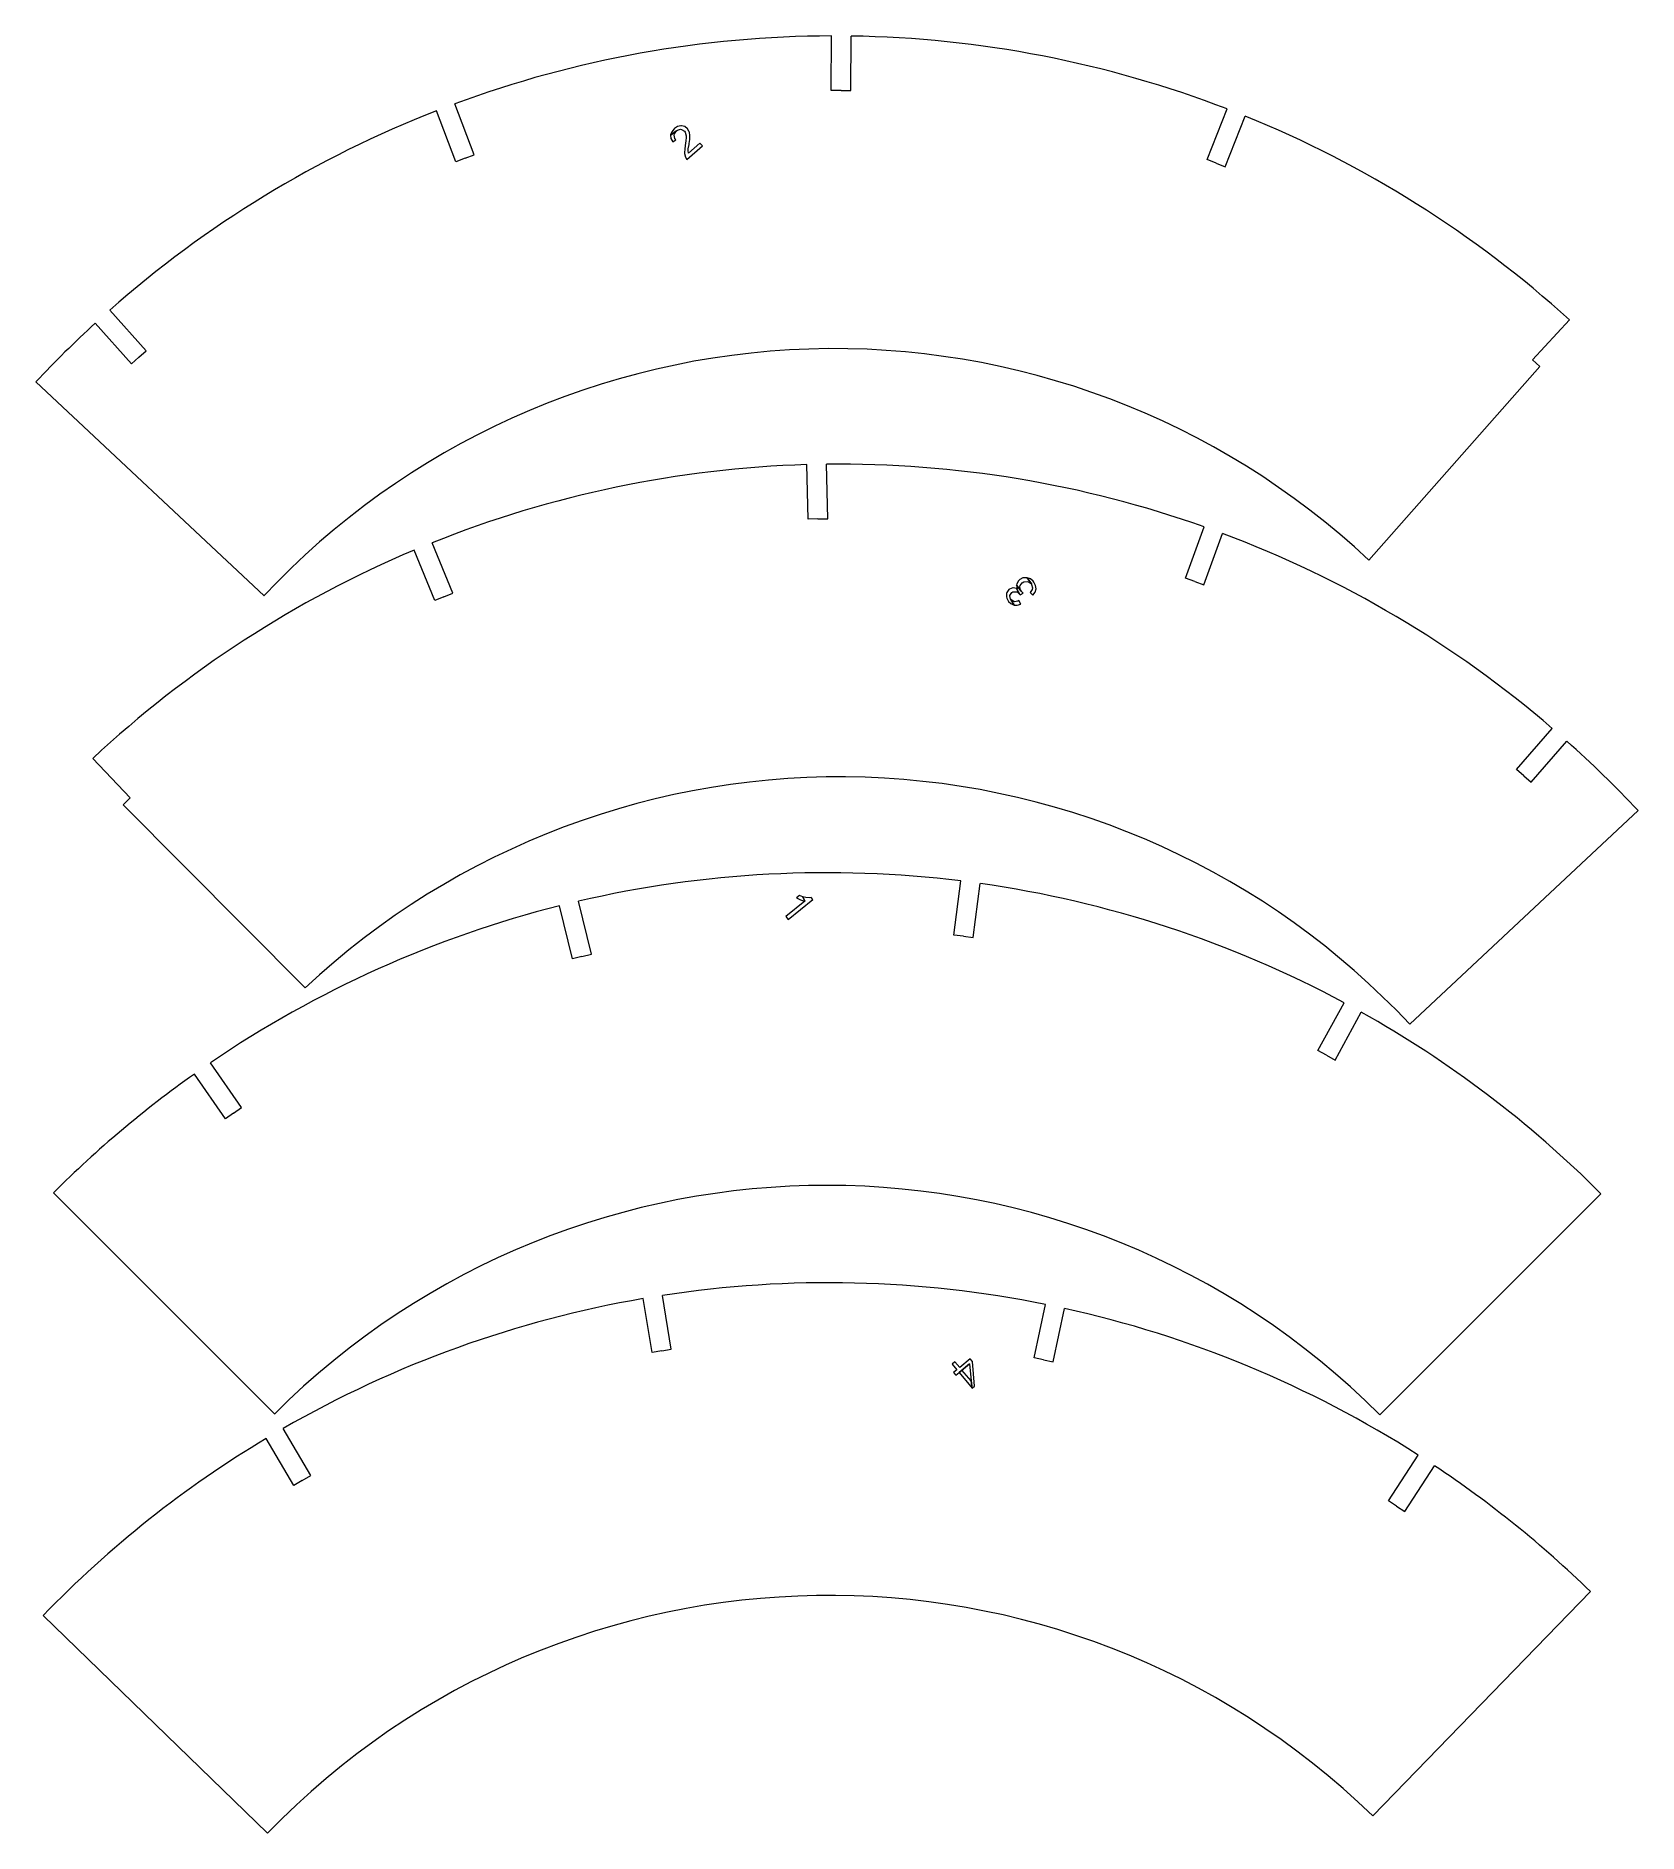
# Model space of a CAD drawing. Header units: inches. Extents: x 0.5 to 21, y 0.5 to 23.4.
import ezdxf

# ---------------------------------------------------------------- set-up
doc = ezdxf.new("R2010")
doc.units = ezdxf.units.IN
doc.header["$MEASUREMENT"] = 0
doc.layers.add('cut', color=6, linetype='Continuous', lineweight=0)
doc.layers.add('etch', color=1, linetype='Continuous', lineweight=0)

msp = doc.modelspace()

# ---------------------------------------------------------------- linework, layer by layer
at = {"layer": 'cut'}
for p, q in [((10.659, 22.745), (10.664, 23.442)), ((10.909, 22.743), (10.914, 23.44)), ((6.09, 21.922), (5.843, 22.574)), ((10.784, 22.744), (10.659, 22.745)), ((10.784, 22.744), (10.909, 22.743)), ((5.856, 21.833), (5.609, 22.485)), ((15.467, 21.86), (15.724, 22.508)), ((15.7, 21.768), (15.956, 22.416)), ((5.973, 21.878), (5.856, 21.833)), ((5.973, 21.878), (6.09, 21.922)), ((15.584, 21.814), (15.467, 21.86)), ((15.584, 21.814), (15.7, 21.768)), ((1.893, 19.415), (1.427, 19.934)), ((19.631, 19.298), (20.104, 19.81)), ((1.707, 19.248), (1.241, 19.766)), ((1.8, 19.332), (1.707, 19.248)), ((1.8, 19.332), (1.893, 19.415)), ((17.536, 16.737), (19.723, 19.213)), ((19.723, 19.213), (19.631, 19.298)), ((0.483, 19.017), (3.401, 16.281)), ((10.363, 17.261), (10.348, 17.958)), ((10.613, 17.266), (10.598, 17.963)), ((10.488, 17.263), (10.363, 17.261)), ((10.488, 17.263), (10.613, 17.266)), ((15.193, 16.507), (15.431, 17.162)), ((15.428, 16.422), (15.666, 17.077)), ((5.586, 16.219), (5.321, 16.863)), ((5.818, 16.314), (5.552, 16.958)), ((15.311, 16.464), (15.193, 16.507)), ((15.311, 16.464), (15.428, 16.422)), ((5.702, 16.266), (5.586, 16.219)), ((5.702, 16.266), (5.818, 16.314)), ((19.425, 14.06), (19.884, 14.584)), ((19.613, 13.895), (20.072, 14.42)), ((1.69, 13.694), (1.21, 14.199)), ((19.519, 13.977), (19.425, 14.06)), ((19.519, 13.977), (19.613, 13.895)), ((1.6, 13.607), (1.69, 13.694)), ((3.927, 11.264), (1.6, 13.607)), ((18.062, 10.799), (20.982, 13.533)), ((12.227, 11.941), (12.318, 12.632)), ((12.474, 11.908), (12.566, 12.599)), ((7.347, 11.637), (7.183, 12.314)), ((7.59, 11.696), (7.426, 12.373)), ((12.35, 11.925), (12.227, 11.941)), ((12.35, 11.925), (12.474, 11.908)), ((7.469, 11.666), (7.347, 11.637)), ((7.469, 11.666), (7.59, 11.696)), ((16.886, 10.462), (17.221, 11.073)), ((17.106, 10.342), (17.441, 10.953)), ((16.996, 10.402), (16.886, 10.462)), ((16.996, 10.402), (17.106, 10.342)), ((2.907, 9.59), (2.51, 10.163)), ((3.113, 9.733), (2.715, 10.306)), ((3.01, 9.662), (2.907, 9.59)), ((3.01, 9.662), (3.113, 9.733)), ((0.708, 8.644), (3.534, 5.814)), ((17.676, 5.804), (20.507, 8.631)), ((8.366, 6.602), (8.254, 7.29)), ((8.612, 6.642), (8.5, 7.33)), ((13.254, 6.533), (13.398, 7.216)), ((13.498, 6.482), (13.643, 7.164)), ((8.489, 6.622), (8.366, 6.602)), ((8.489, 6.622), (8.612, 6.642)), ((13.376, 6.508), (13.254, 6.533)), ((13.376, 6.508), (13.498, 6.482)), ((3.998, 5.026), (3.645, 5.628)), ((3.783, 4.9), (3.43, 5.501)), ((17.787, 4.704), (18.168, 5.288)), ((17.997, 4.567), (18.378, 5.151)), ((3.89, 4.963), (3.783, 4.9)), ((3.89, 4.963), (3.998, 5.026)), ((17.892, 4.636), (17.787, 4.704)), ((17.892, 4.636), (17.997, 4.567)), ((17.587, 0.672), (20.372, 3.544)), ((3.447, 0.453), (0.575, 3.238))]:
    msp.add_line(p, q, dxfattribs=at)
for centre, radius, start, end in [((10.696, 9.442), 14, 90.132, 110.2854), ((10.696, 9.442), 14, 68.9556, 89.1089), ((10.696, 9.442), 14, 111.3085, 131.4618), ((10.696, 9.442), 14, 47.7791, 67.9324), ((10.696, 9.442), 14, 132.485, 136.8478), ((10.696, 9.442), 10, 46.8478, 136.8478), ((10.762, 3.964), 14, 91.694, 111.8473), ((10.762, 3.964), 14, 70.5175, 90.6708), ((10.762, 3.964), 14, 49.341, 69.4944), ((10.762, 3.964), 14, 112.8705, 133.0238), ((10.762, 3.964), 14, 43.1157, 48.3179), ((10.762, 3.964), 10, 43.1157, 133.1157), ((10.601, -1.262), 14, 82.9533, 103.1066), ((10.601, -1.262), 14, 61.7768, 81.9301), ((10.601, -1.262), 14, 104.1298, 124.2831), ((10.601, -1.262), 14, 44.9632, 60.7537), ((10.601, -1.262), 14, 125.3062, 134.9632), ((10.601, -1.262), 10, 44.9632, 134.9632), ((10.627, -6.507), 14, 78.5836, 98.7369), ((10.627, -6.507), 14, 99.7601, 119.9134), ((10.627, -6.507), 14, 57.4071, 77.5605), ((10.627, -6.507), 14, 120.9366, 135.8876), ((10.627, -6.507), 14, 45.8876, 56.384), ((10.627, -6.507), 10, 45.8876, 135.8876)]:
    msp.add_arc(centre, radius, start, end, dxfattribs=at)
at = {"layer": 'etch', "color": 1, "lineweight": 0}
for p, q in [((8.679, 22.227), (8.603, 22.172)), ((8.603, 22.172), (8.679, 22.227)), ((8.604, 22.177), (8.603, 22.172)), ((8.603, 22.172), (8.608, 22.128)), ((8.617, 22.216), (8.604, 22.177)), ((8.608, 22.128), (8.63, 22.086)), ((8.647, 22.252), (8.617, 22.216)), ((8.63, 22.086), (8.672, 22.114)), ((8.653, 22.257), (8.647, 22.252)), ((8.649, 22.173), (8.653, 22.188)), ((8.659, 22.132), (8.649, 22.173)), ((8.693, 22.285), (8.653, 22.257)), ((8.653, 22.188), (8.679, 22.227)), ((8.672, 22.114), (8.659, 22.132)), ((8.679, 22.227), (8.691, 22.235)), ((8.691, 22.235), (8.732, 22.248)), ((8.736, 22.293), (8.693, 22.285)), ((8.732, 22.248), (8.742, 22.247)), ((8.742, 22.294), (8.736, 22.293)), ((8.786, 22.282), (8.742, 22.294)), ((8.742, 22.247), (8.78, 22.222)), ((8.78, 22.222), (8.789, 22.209)), ((8.818, 22.255), (8.786, 22.282)), ((8.789, 22.209), (8.803, 22.163)), ((8.799, 22.099), (8.791, 22.042)), ((8.802, 22.142), (8.799, 22.099)), ((8.803, 22.163), (8.802, 22.142)), ((8.842, 22.214), (8.818, 22.255)), ((8.979, 22.072), (8.831, 21.943)), ((8.84, 22.065), (8.848, 22.117)), ((8.843, 22.213), (8.842, 22.214)), ((8.85, 22.169), (8.843, 22.213)), ((8.848, 22.117), (8.85, 22.155)), ((8.85, 22.155), (8.85, 22.169)), ((9.01, 22.036), (8.979, 22.072)), ((8.784, 21.995), (8.782, 21.953)), ((8.782, 21.953), (8.782, 21.937)), ((8.782, 21.937), (8.792, 21.893)), ((8.791, 22.042), (8.784, 21.995)), ((8.792, 21.893), (8.81, 21.863)), ((8.81, 21.863), (9.01, 22.036)), ((8.829, 21.977), (8.83, 21.997)), ((8.831, 21.943), (8.829, 21.977)), ((8.83, 21.997), (8.839, 22.052)), ((8.839, 22.052), (8.84, 22.065)), ((12.933, 16.359), (12.907, 16.321)), ((12.94, 16.364), (12.933, 16.359)), ((12.981, 16.381), (12.94, 16.364)), ((12.945, 16.286), (12.969, 16.323)), ((12.969, 16.323), (12.983, 16.331)), ((12.985, 16.382), (12.981, 16.381)), ((12.983, 16.331), (13.024, 16.333)), ((13.03, 16.373), (12.985, 16.382)), ((13.024, 16.333), (13.037, 16.329)), ((13.032, 16.433), (13.028, 16.415)), ((13.028, 16.415), (13.088, 16.338)), ((13.088, 16.338), (13.028, 16.415)), ((13.028, 16.415), (13.037, 16.37)), ((13.037, 16.37), (13.03, 16.373)), ((13.03, 16.373), (13.071, 16.298)), ((13.071, 16.298), (13.03, 16.373)), ((13.053, 16.472), (13.032, 16.433)), ((13.037, 16.329), (13.071, 16.298)), ((13.072, 16.488), (13.053, 16.472)), ((13.11, 16.508), (13.072, 16.488)), ((13.072, 16.396), (13.075, 16.412)), ((13.08, 16.352), (13.072, 16.396)), ((13.075, 16.412), (13.103, 16.447)), ((13.088, 16.338), (13.08, 16.352)), ((13.114, 16.313), (13.088, 16.338)), ((13.103, 16.447), (13.121, 16.458)), ((13.156, 16.511), (13.11, 16.508)), ((13.121, 16.458), (13.164, 16.464)), ((13.165, 16.511), (13.156, 16.511)), ((13.164, 16.464), (13.183, 16.46)), ((13.206, 16.498), (13.165, 16.511)), ((13.165, 16.511), (13.22, 16.432)), ((13.22, 16.432), (13.165, 16.511)), ((13.183, 16.46), (13.22, 16.432)), ((13.23, 16.362), (13.204, 16.322)), ((13.204, 16.322), (13.239, 16.288)), ((13.242, 16.468), (13.206, 16.498)), ((13.22, 16.432), (13.223, 16.425)), ((13.223, 16.425), (13.234, 16.381)), ((13.234, 16.381), (13.23, 16.362)), ((13.239, 16.288), (13.267, 16.325)), ((13.252, 16.455), (13.242, 16.468)), ((13.274, 16.414), (13.252, 16.455)), ((13.267, 16.325), (13.28, 16.368)), ((13.28, 16.371), (13.274, 16.414)), ((13.28, 16.368), (13.28, 16.371)), ((12.903, 16.311), (12.902, 16.265)), ((12.902, 16.265), (12.905, 16.25)), ((12.907, 16.321), (12.903, 16.311)), ((12.905, 16.25), (12.928, 16.208)), ((12.928, 16.208), (12.956, 16.18)), ((12.944, 16.281), (12.945, 16.286)), ((12.954, 16.239), (12.944, 16.281)), ((12.958, 16.233), (12.954, 16.239)), ((12.956, 16.18), (12.997, 16.161)), ((12.996, 16.207), (12.958, 16.233)), ((12.958, 16.233), (12.997, 16.161)), ((12.997, 16.161), (12.958, 16.233)), ((13.002, 16.205), (12.996, 16.207)), ((12.997, 16.161), (13.036, 16.159)), ((13.044, 16.212), (13.002, 16.205)), ((13.036, 16.159), (13.083, 16.175)), ((13.059, 16.219), (13.044, 16.212)), ((13.083, 16.175), (13.059, 16.219)), ((13.071, 16.298), (13.075, 16.293)), ((13.075, 16.293), (13.114, 16.313)), ((13.239, 16.288), (13.239, 16.288)), ((10.251, 12.445), (10.214, 12.416)), ((10.214, 12.416), (10.223, 12.411)), ((10.295, 12.428), (10.251, 12.445)), ((10.322, 12.376), (10.295, 12.428)), ((10.332, 12.419), (10.295, 12.428)), ((10.295, 12.428), (10.322, 12.376)), ((10.381, 12.415), (10.332, 12.419)), ((10.401, 12.419), (10.381, 12.415)), ((10.421, 12.394), (10.401, 12.419)), ((10.322, 12.376), (10.078, 12.178)), ((10.108, 12.141), (10.421, 12.394)), ((10.223, 12.411), (10.267, 12.391)), ((10.267, 12.391), (10.277, 12.386)), ((10.277, 12.386), (10.322, 12.376)), ((10.078, 12.178), (10.108, 12.141)), ((12.242, 6.483), (12.204, 6.452)), ((12.204, 6.452), (12.265, 6.379)), ((12.303, 6.41), (12.242, 6.483)), ((12.294, 6.344), (12.427, 6.455)), ((12.427, 6.455), (12.294, 6.344)), ((12.435, 6.52), (12.303, 6.41)), ((12.331, 6.375), (12.427, 6.455)), ((12.427, 6.455), (12.447, 6.237)), ((12.464, 6.486), (12.435, 6.52)), ((12.49, 6.171), (12.464, 6.486)), ((12.265, 6.379), (12.224, 6.344)), ((12.224, 6.344), (12.253, 6.31)), ((12.253, 6.31), (12.294, 6.344)), ((12.294, 6.344), (12.46, 6.146)), ((12.447, 6.237), (12.331, 6.375)), ((12.447, 6.237), (12.46, 6.146)), ((12.46, 6.146), (12.447, 6.237)), ((12.46, 6.146), (12.49, 6.171))]:
    msp.add_line(p, q, dxfattribs=at)

doc.saveas('drawing.dxf')
